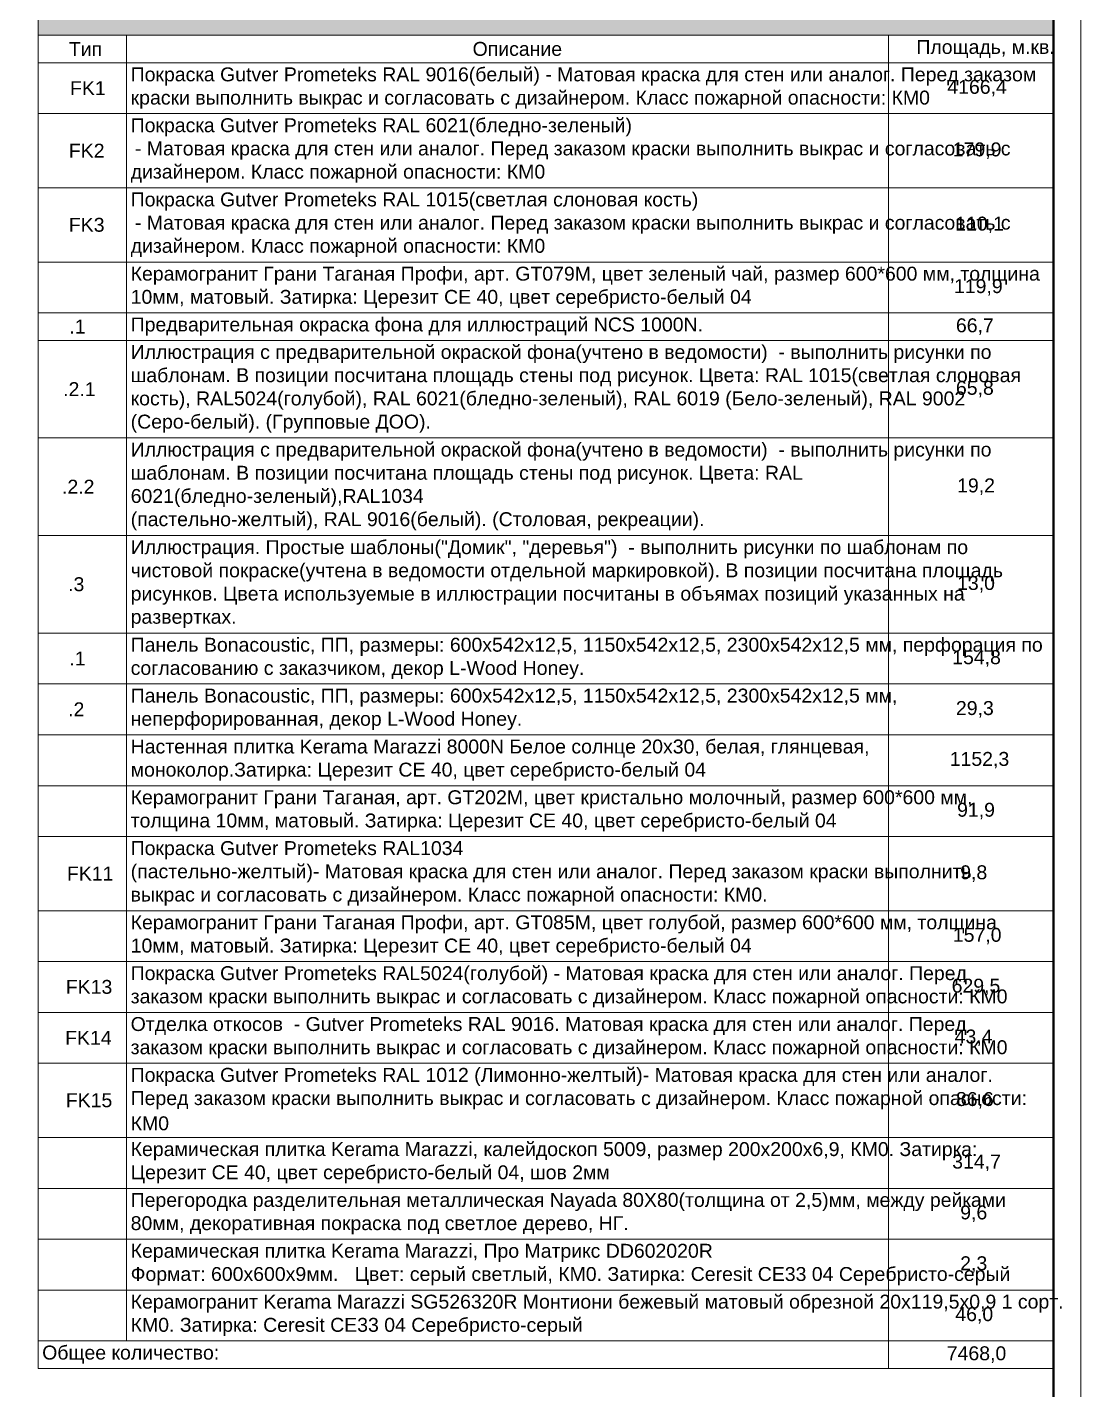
# Model space of a CAD drawing. Header units: millimetres. Extents: x -3817 to 677485, y -22715 to 103890.
# Drawn here: x 8201 to 8957, y -19251 to -18273 of the extents above; entities that cross this region are included whole.
import ezdxf

# ---------------------------------------------------------------- set-up
doc = ezdxf.new("R2010")
doc.units = ezdxf.units.MM
doc.layers.add('PDF _Геометрия', color=7, linetype='Continuous', true_color=0x1d1d1d)
doc.layers.add('PDF _Сплошная заливка', color=7, linetype='Continuous', true_color=0xffffff)
doc.layers.add('PDF _Текст', color=7, linetype='Continuous')
doc.styles.add('PDF GOST-Common', font='arial.ttf')

msp = doc.modelspace()

# ---------------------------------------------------------------- linework, layer by layer
at = {"layer": 'PDF _Геометрия', "color": 7, "lineweight": 9}
for points in [[(8957.14, -17468.51), (5646.24, -17468.51), (5646.24, -19807.01), (8957.14, -19807.01)], [(8208.5, -19235.93), (8208.5, -19216.2), (8272.04, -19216.2), (8819.05, -19216.2), (8937.47, -19216.2), (8937.47, -19235.93), (8819.05, -19235.93), (8272.04, -19235.93)]]:
    msp.add_lwpolyline(points, close=True, dxfattribs=at)
at = {"layer": 'PDF _Геометрия', "color": 7, "lineweight": 40}
msp.add_lwpolyline([(8937.46, -19787.33), (8937.46, -17488.2), (5724.97, -17488.2), (5724.97, -19787.33)], close=True, dxfattribs=at)
at = {"layer": 'PDF _Геометрия', "color": 7, "lineweight": 9}
for points in [[(8208.5, -18278.84), (8208.5, -18237.18), (8937.47, -18237.18), (8937.47, -18278.84), (8937.47, -18298.57)], [(8937.47, -18278.84), (8208.5, -18278.84), (8208.5, -18298.57)], [(8272.04, -18278.84), (8272.04, -18298.57), (8272.04, -18335.08), (8272.04, -18388.36), (8272.04, -18441.65), (8272.04, -18478.15), (8272.04, -18497.88), (8272.04, -18567.94), (8272.04, -18638), (8272.04, -18708.06), (8272.04, -18744.57), (8272.04, -18781.08), (8272.04, -18817.58), (8272.04, -18854.09), (8272.04, -18907.37), (8272.04, -18943.88), (8272.04, -18980.39), (8272.04, -19016.89), (8272.04, -19070.18), (8272.04, -19106.68), (8272.04, -19143.19), (8272.04, -19179.7), (8272.04, -19216.2)], [(8819.05, -18278.84), (8819.05, -18298.57), (8819.05, -18335.08), (8819.05, -18388.36), (8819.05, -18441.65), (8819.05, -18478.15), (8819.05, -18497.88), (8819.05, -18567.94), (8819.05, -18638), (8819.05, -18708.06), (8819.05, -18744.57), (8819.05, -18781.08), (8819.05, -18817.58), (8819.05, -18854.09), (8819.05, -18907.37), (8819.05, -18943.88), (8819.05, -18980.39), (8819.05, -19016.89), (8819.05, -19070.18), (8819.05, -19106.68), (8819.05, -19143.19), (8819.05, -19179.7), (8819.05, -19216.2), (8819.05, -19235.93)], [(8937.47, -18335.08), (8937.47, -18298.57), (8819.05, -18298.57), (8272.04, -18298.57), (8208.5, -18298.57), (8208.5, -18335.08)], [(8937.47, -18388.36), (8937.47, -18335.08), (8819.05, -18335.08), (8272.04, -18335.08), (8208.5, -18335.08), (8208.5, -18388.36)], [(8937.47, -18441.65), (8937.47, -18388.36), (8819.05, -18388.36), (8272.04, -18388.36), (8208.5, -18388.36), (8208.5, -18441.65)], [(8937.47, -18478.15), (8937.47, -18441.65), (8819.05, -18441.65), (8272.04, -18441.65), (8208.5, -18441.65), (8208.5, -18478.15)], [(8937.47, -18497.88), (8937.47, -18478.15), (8819.05, -18478.15), (8272.04, -18478.15), (8208.5, -18478.15), (8208.5, -18497.88)], [(8937.47, -18567.94), (8937.47, -18497.88), (8819.05, -18497.88), (8272.04, -18497.88), (8208.5, -18497.88), (8208.5, -18567.94)], [(8937.47, -18638), (8937.47, -18567.94), (8819.05, -18567.94), (8272.04, -18567.94), (8208.5, -18567.94), (8208.5, -18638)], [(8937.47, -18708.06), (8937.47, -18638), (8819.05, -18638), (8272.04, -18638), (8208.5, -18638), (8208.5, -18708.06)], [(8937.47, -18744.57), (8937.47, -18708.06), (8819.05, -18708.06), (8272.04, -18708.06), (8208.5, -18708.06), (8208.5, -18744.57)], [(8937.47, -18781.08), (8937.47, -18744.57), (8819.05, -18744.57), (8272.04, -18744.57), (8208.5, -18744.57), (8208.5, -18781.08)], [(8937.47, -18817.58), (8937.47, -18781.08), (8819.05, -18781.08), (8272.04, -18781.08), (8208.5, -18781.08), (8208.5, -18817.58)], [(8937.47, -18854.09), (8937.47, -18817.58), (8819.05, -18817.58), (8272.04, -18817.58), (8208.5, -18817.58), (8208.5, -18854.09)], [(8937.47, -18907.37), (8937.47, -18854.09), (8819.05, -18854.09), (8272.04, -18854.09), (8208.5, -18854.09), (8208.5, -18907.37)], [(8937.47, -18943.88), (8937.47, -18907.37), (8819.05, -18907.37), (8272.04, -18907.37), (8208.5, -18907.37), (8208.5, -18943.88)], [(8937.47, -18980.39), (8937.47, -18943.88), (8819.05, -18943.88), (8272.04, -18943.88), (8208.5, -18943.88), (8208.5, -18980.39)], [(8937.47, -19016.89), (8937.47, -18980.39), (8819.05, -18980.39), (8272.04, -18980.39), (8208.5, -18980.39), (8208.5, -19016.89)], [(8937.47, -19070.18), (8937.47, -19016.89), (8819.05, -19016.89), (8272.04, -19016.89), (8208.5, -19016.89), (8208.5, -19070.18)], [(8937.47, -19106.68), (8937.47, -19070.18), (8819.05, -19070.18), (8272.04, -19070.18), (8208.5, -19070.18), (8208.5, -19106.68)], [(8937.47, -19143.19), (8937.47, -19106.68), (8819.05, -19106.68), (8272.04, -19106.68), (8208.5, -19106.68), (8208.5, -19143.19)], [(8937.47, -19179.7), (8937.47, -19143.19), (8819.05, -19143.19), (8272.04, -19143.19), (8208.5, -19143.19), (8208.5, -19179.7)], [(8937.47, -19216.2), (8937.47, -19179.7), (8819.05, -19179.7), (8272.04, -19179.7), (8208.5, -19179.7), (8208.5, -19216.2)]]:
    msp.add_lwpolyline(points, dxfattribs=at)
at = {"layer": 'PDF _Сплошная заливка', "color": 7, "lineweight": 9, "true_color": 0xf0f0f0, "transparency": 33554559}
msp.add_solid([(8208.5, -18237.18), (8937.47, -18237.18), (8208.5, -18278.84), (8937.47, -18278.84)], dxfattribs=at)

# ---------------------------------------------------------------- texts
at = {"layer": 'PDF _Текст', "attachment_point": 4, "style": 'PDF GOST-Common'}
for s, insert, char_height in [('Площадь, м.кв.', (8839.16, -18288.66), 9.9996), ('Тип', (8230.62, -18288.66), 10), ('Описание', (8520.5, -18288.66), 10), ('Покраска Gutver Prometeks RAL 9016(белый) - Матовая краска для стен или аналог. Перед заказом', (8275, -18308.39), 9.9996), ('FK1', (8231.46, -18316.78), 10), ('4166,4', (8861.34, -18316.78), 10), ('краски выполнить выкрас и согласовать с дизайнером. Класс пожарной опасности: КМ0', (8275, -18325.06), 9.9996), ('Покраска Gutver Prometeks RAL 6021(бледно-зеленый)', (8275, -18344.9), 9.9996), ('FK2', (8230.62, -18361.68), 10), ('- Матовая краска для стен или аналог. Перед заказом краски выполнить выкрас и согласовать с', (8278.06, -18361.56), 9.9996), ('179,9', (8865.29, -18361.68), 10), ('дизайнером. Класс пожарной опасности: КМ0', (8275, -18378.23), 9.9996), ('Покраска Gutver Prometeks RAL 1015(светлая слоновая кость)', (8275, -18398.18), 9.9996), ('FK3', (8230.62, -18414.96), 10), ('- Матовая краска для стен или аналог. Перед заказом краски выполнить выкрас и согласовать с', (8278.06, -18414.85), 9.9996), ('110,1', (8866.98, -18414.96), 10), ('дизайнером. Класс пожарной опасности: КМ0', (8275, -18431.51), 9.9996), ('Керамогранит Грани Таганая Профи, арт. GT079M, цвет зеленый чай, размер 600*600 мм, толщина', (8275, -18451.47), 9.9996), ('119,9', (8866.14, -18459.85), 10), ('10мм, матовый. Затирка: Церезит CE 40, цвет серебристо-белый 04', (8275, -18468.13), 9.9996), (' .1', (8227.06, -18487.97), 10), ('Предварительная окраска фона для иллюстраций NCS 1000N.', (8275, -18487.97), 9.9996), ('66,7', (8867.52, -18487.97), 10), ('Иллюстрация с предварительной окраской фона(учтено в ведомости)  - выполнить рисунки по', (8275, -18507.7), 9.9996), ('шаблонам. В позиции посчитана площадь стены под рисунок. Цвета: RAL 1015(светлая слоновая', (8275, -18524.37), 9.9996), ('65,8', (8867.52, -18532.87), 10), (' .2.1', (8222.65, -18532.87), 10), ('кость), RAL5024(голубой), RAL 6021(бледно-зеленый), RAL 6019 (Бело-зеленый), RAL 9002', (8275, -18541.03), 9.9996), ('(Серо-белый). (Групповые ДОО).', (8275, -18557.7), 9.9996), ('Иллюстрация с предварительной окраской фона(учтено в ведомости)  - выполнить рисунки по', (8275, -18577.76), 9.9996), ('шаблонам. В позиции посчитана площадь стены под рисунок. Цвета: RAL', (8275, -18594.43), 9.9996), (' .2.2', (8221.81, -18602.93), 10), ('6021(бледно-зеленый),RAL1034', (8275, -18611.09), 9.9996), ('19,2', (8868.36, -18602.93), 10), ('(пастельно-желтый), RAL 9016(белый). (Столовая, рекреации).', (8275, -18627.76), 9.9996), ('Иллюстрация. Простые шаблоны("Домик", "деревья")  - выполнить рисунки по шаблонам по', (8275, -18647.82), 9.9996), ('чистовой покраске(учтена в ведомости отдельной маркировкой). В позиции посчитана площадь', (8275, -18664.49), 9.9996), (' .3', (8226.22, -18672.99), 10), ('рисунков. Цвета используемые в иллюстрации посчитаны в объямах позиций указанных на', (8275, -18681.16), 9.9996), ('13,0', (8868.36, -18672.99), 10), ('развертках.', (8275, -18697.82), 9.9996), ('Панель Bonacoustic, ПП, размеры: 600х542х12,5, 1150х542х12,5, 2300х542х12,5 мм, перфорация по', (8275, -18717.88), 9.9996), (' .1', (8227.06, -18726.27), 10), ('154,8', (8864.85, -18726.27), 10), ('согласованию с заказчиком, декор L-Wood Honey.', (8275, -18734.55), 9.9996), ('Панель Bonacoustic, ПП, размеры: 600х542х12,5, 1150х542х12,5, 2300х542х12,5 мм,', (8275, -18754.39), 9.9996), (' .2', (8226.22, -18762.78), 10), ('29,3', (8867.52, -18762.78), 10), ('неперфорированная, декор L-Wood Honey.', (8275, -18771.06), 9.9996), ('Настенная плитка Kerama Marazzi 8000N Белое солнце 20x30, белая, глянцевая,', (8275, -18790.9), 9.9996), ('моноколор.Затирка: Церезит CE 40, цвет серебристо-белый 04', (8275, -18807.56), 9.9996), ('1152,3', (8863.07, -18799.29), 10), ('Керамогранит Грани Таганая, арт. GT202M, цвет кристально молочный, размер 600*600 мм,', (8275, -18827.4), 9.9996), ('91,9', (8868.36, -18835.79), 10), ('толщина 10мм, матовый. Затирка: Церезит CE 40, цвет серебристо-белый 04', (8275, -18844.07), 9.9996), ('Покраска Gutver Prometeks RAL1034', (8275, -18863.91), 9.9996), ('FK11', (8229.24, -18880.69), 10), ('(пастельно-желтый)- Матовая краска для стен или аналог. Перед заказом краски выполнить', (8275, -18880.58), 9.9996), ('9,8', (8870.59, -18880.69), 10), ('выкрас и согласовать с дизайнером. Класс пожарной опасности: КМ0.', (8275, -18897.24), 9.9996), ('Керамогранит Грани Таганая Профи, арт. GT085М, цвет голубой, размер 600*600 мм, толщина', (8275, -18917.19), 9.9996), ('10мм, матовый. Затирка: Церезит CE 40, цвет серебристо-белый 04', (8275, -18933.86), 9.9996), ('157,0', (8865.29, -18925.58), 10), ('Покраска Gutver Prometeks RAL5024(голубой) - Матовая краска для стен или аналог. Перед', (8275, -18953.7), 9.9996), ('FK13', (8228.4, -18962.09), 10), ('629,5', (8864.45, -18962.09), 10), ('заказом краски выполнить выкрас и согласовать с дизайнером. Класс пожарной опасности: КМ0', (8275, -18970.37), 9.9996), ('Отделка откосов  - Gutver Prometeks RAL 9016. Матовая краска для стен или аналог. Перед', (8275, -18990.21), 9.9996), ('FK14', (8227.95, -18998.6), 10), ('43,4', (8866.63, -18998.6), 10), ('заказом краски выполнить выкрас и согласовать с дизайнером. Класс пожарной опасности: КМ0', (8275, -19006.87), 9.9996), ('Покраска Gutver Prometeks RAL 1012 (Лимонно-желтый)- Матовая краска для стен или аналог.', (8275, -19026.71), 9.9996), ('Перед заказом краски выполнить выкрас и согласовать с дизайнером. Класс пожарной опасности:', (8275, -19043.38), 9.9996), ('FK15', (8228.4, -19043.49), 10), ('86,6', (8867.52, -19043.49), 10), ('КМ0', (8275, -19060.05), 10), ('Керамическая плитка Kerama Marazzi, калейдоскоп 5009, размер 200х200х6,9, КМ0. Затирка:', (8275, -19080), 9.9996), ('314,7', (8864.85, -19088.39), 10), ('Церезит CE 40, цвет серебристо-белый 04, шов 2мм', (8275, -19096.66), 9.9996), ('Перегородка разделительная металлическая Nayada 80Х80(толщина от 2,5)мм, между рейками', (8275, -19116.5), 9.9996), ('9,6', (8870.59, -19124.89), 10), ('80мм, декоративная покраска под светлое дерево, НГ.', (8275, -19133.17), 9.9996), ('Керамическая плитка Kerama Marazzi, Про Матрикс DD602020R', (8275, -19153.01), 9.9996), ('Формат: 600х600х9мм.   Цвет: серый светлый, КМ0. Затирка: Ceresit CE33 04 Серебристо-серый', (8275, -19169.68), 9.9996), ('2,3', (8870.59, -19161.4), 10), ('Керамогранит Kerama Marazzi SG526320R Монтиони бежевый матовый обрезной 20х119,5х0,9 1 сорт.', (8275, -19189.52), 9.9996), ('46,0', (8867.08, -19197.91), 10), ('КМ0. Затирка: Ceresit CE33 04 Серебристо-серый', (8275, -19206.18), 9.9996), ('Общее количество:', (8211.46, -19226.02), 9.9996), ('7468,0', (8860.94, -19226.02), 10)]:
    msp.add_mtext(s, dxfattribs=dict(at, insert=insert, char_height=char_height))

doc.saveas('drawing.dxf')
